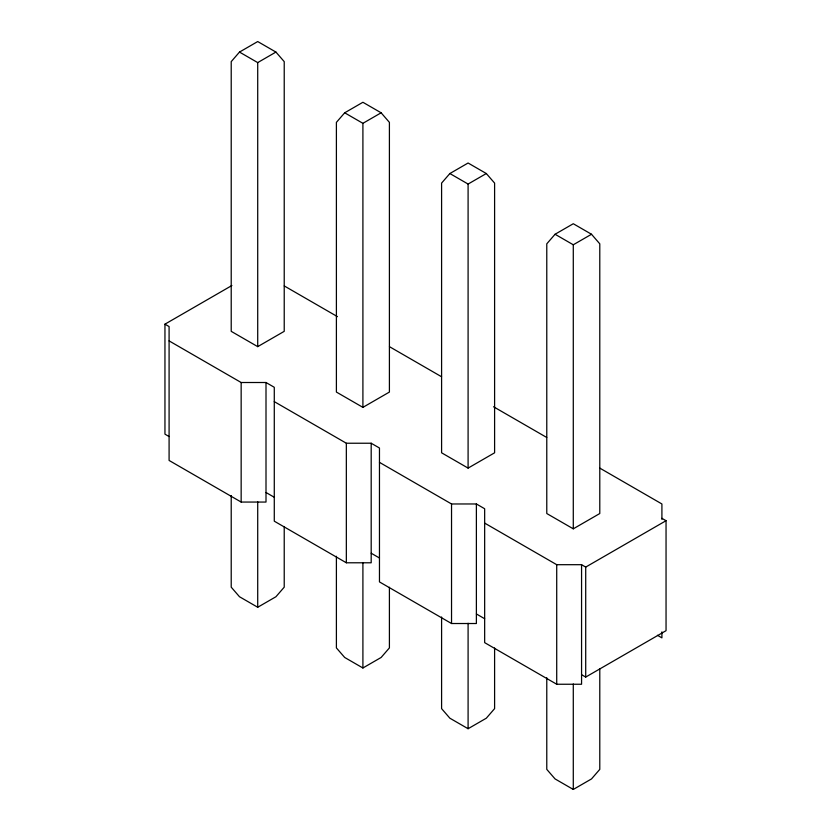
<?xml version="1.0" encoding="UTF-8"?>
<svg xmlns="http://www.w3.org/2000/svg" width="831" height="831" viewBox="0 0 831 831"><rect width="100%" height="100%" fill="white"/><g stroke="black" fill="none" stroke-linecap="round" stroke-linejoin="round"><path stroke-width="1.25" d="M239.494 52.073L231.215 61.629L231.215 331.34L257.714 346.641L284.223 331.34L284.223 61.629L275.934 52.073L257.714 41.55L239.494 52.073L257.714 62.595L275.934 52.073M344.688 112.798L336.399 122.365L336.399 392.066L362.908 407.367L389.407 392.066L389.407 122.365L381.128 112.798L362.908 102.275L344.688 112.798L362.908 123.32L381.128 112.798M449.872 173.534L441.593 183.09L441.593 452.802L468.092 468.102L494.601 452.802L494.601 183.09L486.312 173.534L468.092 163.011L449.872 173.534L468.092 184.056L486.312 173.534M555.066 234.259L546.777 243.826L546.777 513.527L573.286 528.828L599.785 513.527L599.785 243.826L591.506 234.259L573.286 223.736L555.066 234.259L573.286 244.781L591.506 234.259M169.088 436.545L164.954 434.156L164.954 324.163L231.901 285.511M231.215 495.536L231.215 587.174L239.494 596.741L257.714 607.264L275.934 596.741L284.223 587.174L284.223 526.511M336.399 556.261L336.399 647.91L344.688 657.466L362.908 667.989L381.128 657.466L389.407 647.91L389.407 587.237M484.66 523.094L556.718 564.696L581.565 564.696L585.71 567.085L666.047 520.705L666.047 630.687L585.71 677.068L581.565 674.679M441.593 616.997L441.593 708.635L449.872 718.202L468.092 728.725L486.312 718.202L494.601 708.635L494.601 647.972M546.777 677.722L546.777 769.371L555.066 778.927L573.286 789.45L591.506 778.927L599.785 769.371L599.785 668.695M169.088 340.897L241.156 382.509L266.003 382.509L274.282 387.288L274.282 521.182L346.34 562.784L371.187 562.784L371.187 443.235L346.34 443.235L274.282 401.633M164.954 324.163L169.088 326.552L169.088 460.447L241.156 502.059L266.003 502.059L266.003 382.509M379.466 462.358L451.534 503.97L476.381 503.97L484.66 508.749L484.66 642.643L556.718 684.245L581.565 684.245L581.565 564.696M371.187 443.235L379.466 448.013L379.466 581.908L451.534 623.52L476.381 623.52L476.381 503.97M284.254 285.937L337.469 316.653M389.448 346.662L441.552 376.744M493.531 406.754L546.746 437.48M599.826 468.123L661.912 503.97L661.912 519.396M661.912 518.315L666.047 520.705M657.456 635.289L661.912 637.865L661.912 631.882M266.003 492.492L274.282 497.27M371.187 553.217L379.466 558.006M476.381 613.953L484.66 618.731M585.71 567.085L585.71 677.068M573.286 244.781L573.286 528.828M573.286 683.996L573.286 789.45M556.718 564.696L556.718 684.245M468.092 184.056L468.092 468.102M468.092 623.26L468.092 728.725M451.534 503.97L451.534 623.52M362.908 123.32L362.908 407.367M362.908 562.535L362.908 667.989M346.34 443.235L346.34 562.784M257.714 62.595L257.714 346.641M257.714 501.799L257.714 607.264M241.156 382.509L241.156 502.059"/></g></svg>
